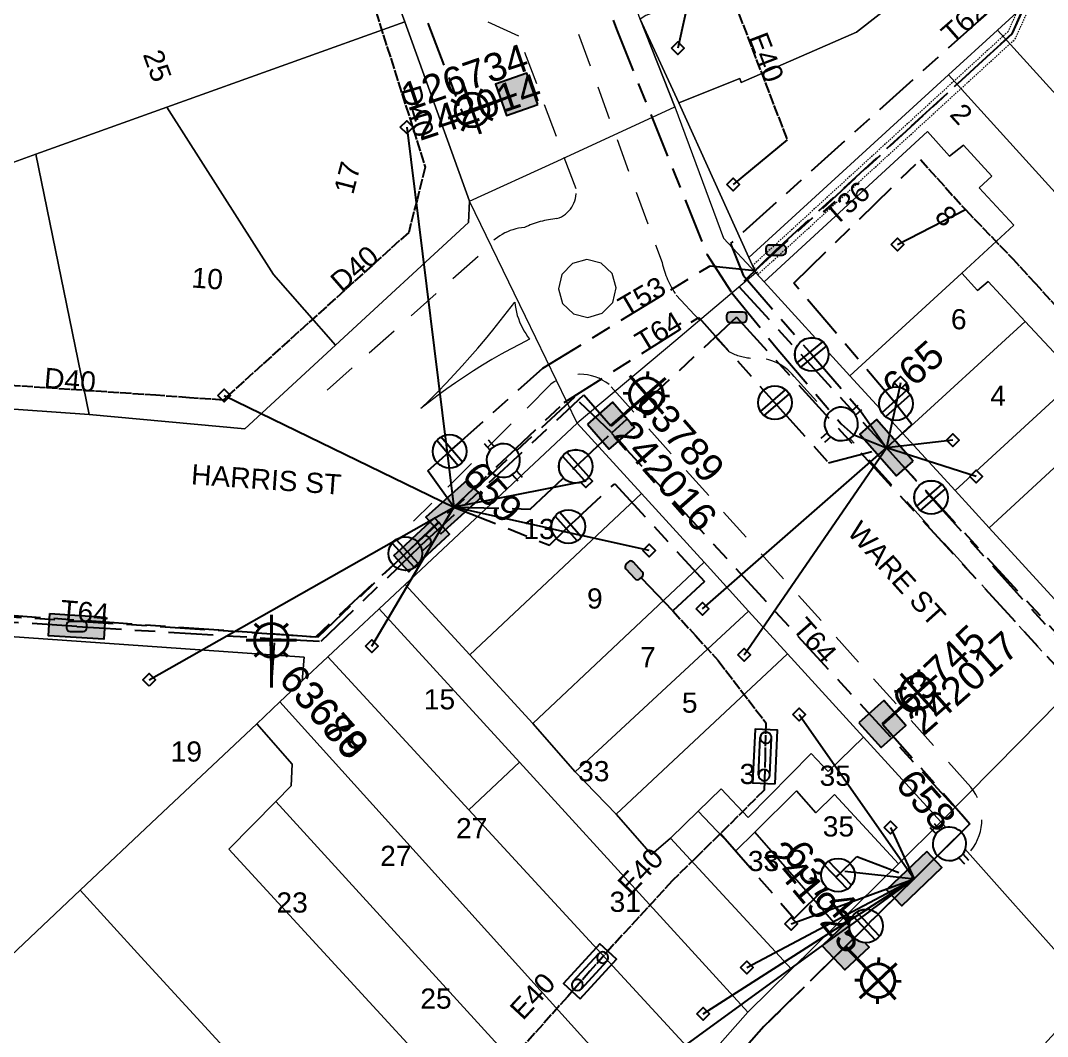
# Model space of a CAD drawing. Header units: metres. Extents: x 309980 to 311407, y 6249141 to 6251386.
# Drawn here: x 310832.7 to 310924.3, y 6250060.6 to 6250151.2 of the extents above; entities that cross this region are included whole.
import ezdxf
from ezdxf.enums import TextEntityAlignment as Align

# ---------------------------------------------------------------- set-up
doc = ezdxf.new("R2010")
doc.units = ezdxf.units.M
for name, pattern in [('Cable Exist OH', [1, 1, 0]), ('Cable Exist UG', [8.2, 4, -1.2, 1.8, -1.2]), ('Dash', [5, 3, -2]), ('HIDDEN', [0.375, 0.25, -0.125]), ('HIDDEN2', [0.1875, 0.125, -0.0625])]:
    doc.linetypes.add(name, pattern=pattern)
doc.layers.get('0').update_dxf_attribs({"color": 6})
for name, color, linetype, lineweight in [('Cadastre Developer_SP_EXT', 9, 'Continuous', 5), ('Cadastre Land Parcels_SP_EXT', 9, 'Continuous', 5), ('Cadastre Other Property_SP_EXT', 9, 'HIDDEN', 5), ('Cadastre Roads_SP_EXT', 9, 'Continuous', 5)]:
    doc.layers.add(name, color=color, linetype=linetype, lineweight=lineweight)
for name, color, linetype in [('Equip_HV_EXT', 7, 'Continuous'), ('Equip_LV_EXT', 7, 'Continuous'), ('Equip_SL_EXT', 7, 'Continuous'), ('Equip_SP_SL_EXT', 7, 'Continuous'), ('Mains_HV_EXT', 7, 'Continuous'), ('Mains_LV_EXT', 7, 'Continuous'), ('Mains_SL_EXT', 7, 'Continuous'), ('Services_SP_EXT', 7, 'Continuous'), ('SupportsUG_SP_LV_EXT', 7, 'Continuous'), ('SupportsUG_SP_LV_SL_EXT', 7, 'Continuous'), ('SupportsUG_SP_SL_EXT', 7, 'Continuous')]:
    doc.layers.add(name, color=color, linetype=linetype)
doc.styles.add('COLUMN_LABEL', font='arial.ttf')
doc.styles.add('iecARIAL', font='arial.ttf', dxfattribs={"height": 2})
doc.styles.add('PIT_LABEL', font='arial.ttf')
doc.styles.add('POLE_LABEL', font='arial.ttf')
doc.styles.get("Standard").update_dxf_attribs({"font": 'arial.ttf'})

# ---------------------------------------------------------------- blocks, each defined once
blk = doc.blocks.new('COLUMN_EXT')
blk.add_hatch(color=256).paths.add_polyline_path([(-1.485, 1.485), (-1.485, -1.485), (1.485, -1.485), (1.485, 1.485)])
blk.add_lwpolyline([(-1.485, -1.485), (1.485, -1.485), (1.485, 1.485), (-1.485, 1.485)], close=True)
for tag, height, style, flags, p in [('ASSET_NUM', 2.5, 'COLUMN_LABEL', 8, (2, 2)), ('STRUCTURE_PLANT_NUMBER', 0.2, 'POLE_LABEL', 9, (1.813, 0.031)), ('STREET_CODE', 0.2, 'COLUMN_LABEL', 9, (1.813, -0.2))]:
    blk.add_attdef(tag, text='', height=height, dxfattribs=dict(style=style, flags=flags)).set_placement(p, align=Align.MIDDLE_LEFT)
at = {"flags": 9}
for tag, p in [('OWNED_BY', (1.813, -0.6)), ('STATE', (1.813, -0.8)), ('COLUMN_TYPE', (1.813, -0.4)), ('USAGE', (1.813, -1)), ('STREETNAME', (1.813, -1.6)), ('SUBURB', (1.813, -1.8)), ('LEGEND', (1.813, -1.2)), ('LOCATION', (1.813, -1.4)), ('NOTES', (1.813, -2))]:
    blk.add_attdef(tag, text='', height=0.2, dxfattribs=at).set_placement(p, align=Align.MIDDLE_LEFT)
at = {"flags": 1}
blk.add_attdef('Z', (1.813, -2.351), '', height=0.2, dxfattribs=at)
blk = doc.blocks.new('PILLAR_EXT')
blk.add_hatch(color=256).paths.add_polyline_path([(-2.475, 0.99), (-2.475, -0.99), (2.475, -0.99), (2.475, 0.99)])
blk.add_lwpolyline([(-2.475, -0.99), (2.475, -0.99), (2.475, 0.99), (-2.475, 0.99)], close=True)
at = {"style": 'iecARIAL', "flags": 8}
blk.add_attdef('ASSET_NUM', (1.5, 3.5), '', height=2.5, dxfattribs=at)
for tag, p, flags in [('OWNED_BY', (0, -0.2), 9), ('STATE', (0, -0.4), 9), ('SUPPORT_TYPE', (0, -0.6), 9), ('USAGE', (0, -0.8), 9), ('LEGEND', (0, -1), 9), ('STREETNAME', (0, -1.8), 9), ('SUBURB', (0, -2), 1), ('LOCATION', (0, -1.2), 9), ('NOTES', (0, -1.4), 9), ('PARENT', (0, -1.6), 9)]:
    blk.add_attdef(tag, p, '', height=0.2, dxfattribs=dict(flags=flags))
blk = doc.blocks.new('SL_LANTERN_EXT')
at = {"lineweight": 40}
for p, q in [((0, 1.968), (0, 6.468)), ((-1.459, 5.676), (-1.061, 5.278)), ((1.458, 5.676), (1.06, 5.278)), ((-2.25, 4.218), (2.25, 4.218)), ((-1.459, 2.759), (-1.061, 3.157)), ((1.458, 2.759), (1.06, 3.157)), ((0, 0), (0, 2.721))]:
    blk.add_line(p, q, dxfattribs=at)
blk.add_circle((0, 4.218), 1.5, dxfattribs=at)
at = {"style": 'iecARIAL', "flags": 8}
blk.add_attdef('ASSET_NUM', (1.5, 1.5), '', height=2.5, dxfattribs=at)
for tag, p, height, flags in [('CONSTRUCTED_VOLTAGE', (0.981, -0.653), 0.2, 9), ('CONTROL_TYPE', (0.981, -0.853), 0.2, 9), ('LANTERN_PURPOSE', (0.981, -1.053), 0.2, 9), ('LNUMBER', (2.181, -3.253), 2.5, 8), ('OPERATING_VOLTAGE', (0.981, -1.653), 0.2, 9), ('ORIENTATION', (0.981, -1.853), 0.2, 9), ('LANTERN_TYPE', (0.981, -1.253), 0.2, 9), ('NO_PHASES', (0.981, -1.453), 0.2, 9), ('OWNED_BY', (0.981, -2.053), 0.2, 9), ('STATE', (0.981, -2.253), 0.2, 9), ('CEXIST', (0.981, -2.653), 0.2, 9), ('CNEW', (0.981, -2.853), 0.2, 9), ('USAGE', (0.981, -2.453), 0.2, 9), ('CNUMBER', (0.981, -3.053), 0.2, 9), ('CREMOVE', (0.981, -3.253), 0.2, 9), ('CREPLACE', (0.981, -3.453), 0.2, 9), ('LKINGHEIGHT', (0.981, -3.653), 0.2, 9), ('LBRACKET', (0.981, -3.853), 0.2, 9), ('LBRACKETVOCAB', (0.981, -4.053), 0.2, 9), ('LCATEGORY', (0.981, -4.253), 0.2, 9), ('LCHARGE1', (0.981, -4.453), 0.2, 9), ('LCHARGE1PERCENT', (0.981, -4.653), 0.2, 9), ('LCHARGE2', (0.981, -4.853), 0.2, 9), ('LCHARGE2PERCENT', (0.981, -5.053), 0.2, 9), ('LCHARGE3', (0.981, -5.253), 0.2, 9), ('LCHARGE3PERCENT', (0.981, -5.453), 0.2, 9), ('LEXIST', (0.981, -5.653), 0.2, 9), ('LLAMP', (0.981, -5.853), 0.2, 9), ('LLAMPVOCAB', (0.981, -6.053), 0.2, 9), ('LMAST', (0.981, -6.253), 0.2, 9), ('LMASTVOCAB', (0.981, -6.453), 0.2, 9), ('LNEW', (0.981, -6.653), 0.2, 9), ('LANTNUMBER', (0.981, -6.853), 0.2, 9), ('LOUTREACH', (0.981, -7.253), 0.2, 9), ('LOUTREACHVOCAB', (0.981, -7.453), 0.2, 9), ('LRATECODE', (0.981, -7.653), 0.2, 9), ('LREMOVE', (0.981, -7.853), 0.2, 9), ('LREPLACE', (0.981, -8.053), 0.2, 9), ('LTYPE', (0.981, -8.253), 0.2, 9), ('STREETNAME', (0.981, -9.253), 0.2, 9), ('LTYPEVOCAB', (0.981, -8.453), 0.2, 9), ('LEGEND', (0.981, -8.653), 0.2, 9), ('LOCATION', (0.981, -8.853), 0.2, 9), ('NOTES', (0.981, -9.053), 0.2, 9), ('SUBURB', (0.981, -9.453), 0.2, 1)]:
    blk.add_attdef(tag, p, '', height=height, dxfattribs=dict(flags=flags))
blk = doc.blocks.new('CCP_EXT')
at = {"flags": 9}
for tag, p in [('STATE', (0, -1.8)), ('USAGE', (0, -1.2)), ('LEGEND', (0, -1.4)), ('LIFE_SUPPORT', (0, -1.6)), ('NOTES', (0, -2))]:
    blk.add_attdef(tag, text='', height=0.2, dxfattribs=at).set_placement(p, align=Align.MIDDLE_LEFT)
blk.add_wipeout([(0, 0.566), (0.566, 0), (0, -0.566), (-0.566, 0)])
blk.add_lwpolyline([(-0.566, 0), (0, 0.566), (0.566, 0), (0, -0.566), (-0.566, 0)])
at = {"flags": 1}
blk.add_attdef('Z', (0, 0), '', height=0.2, dxfattribs=at)
at = {"flags": 9}
for tag, p in [('CCP_TYPE', (0, 0)), ('OPERATING_VOLTAGE', (0, -0.6)), ('ORIENTATION', (0, -0.8)), ('OWNED_BY', (0, -1)), ('CONSTRUCTED_VOLTAGE', (0, -0.2)), ('NO_PHASES', (0, -0.4))]:
    blk.add_attdef(tag, text='', height=0.2, dxfattribs=at).set_placement(p, align=Align.MIDDLE_LEFT)
blk = doc.blocks.new('SL_STJ_EXT')
h = blk.add_hatch(color=256)
edge = h.paths.add_edge_path()
edge.add_ellipse((-0.586, 0.131), major_axis=(0.226, 0.226), ratio=1, start_angle=44.99996, end_angle=135)
edge.add_line((-0.906, 0.131), (-0.906, -0.131))
edge.add_ellipse((-0.586, -0.131), major_axis=(0.226, 0.226), ratio=1, start_angle=134.99996, end_angle=225)
edge.add_line((-0.586, -0.451), (0.586, -0.451))
edge.add_ellipse((0.586, -0.131), major_axis=(-0.226, 0.226), ratio=1, start_angle=134.99996, end_angle=225)
edge.add_line((0.906, -0.131), (0.906, 0.131))
edge.add_ellipse((0.586, 0.131), major_axis=(-0.226, 0.226), ratio=1, start_angle=224.99996, end_angle=315)
edge.add_line((0.586, 0.451), (-0.586, 0.451))
blk.add_lwpolyline([(-0.906, 0.131), (-0.906, -0.131, 0.414214), (-0.586, -0.451), (0.586, -0.451, 0.414214), (0.906, -0.131), (0.906, 0.131, 0.414214), (0.586, 0.451), (-0.586, 0.451, 0.414214)], format="xyb", close=True)
at = {"flags": 1}
blk.add_attdef('Z', (0, 0), '', height=0.2, dxfattribs=at)
at = {"flags": 9}
for tag, p in [('ORIENTATION', (0, 0)), ('USAGE', (0, -0.2)), ('LEGEND', (0, -0.4)), ('NOTES', (0, -0.6))]:
    blk.add_attdef(tag, text='', height=0.2, dxfattribs=at).set_placement(p, align=Align.MIDDLE_LEFT)
blk = doc.blocks.new('HV_STJ_EXT')
h = blk.add_hatch(color=256)
edge = h.paths.add_edge_path()
edge.add_ellipse((-0.586, 0.131), major_axis=(0.226, 0.226), ratio=1, start_angle=44.99996, end_angle=135)
edge.add_line((-0.906, 0.131), (-0.906, -0.131))
edge.add_ellipse((-0.586, -0.131), major_axis=(0.226, 0.226), ratio=1, start_angle=134.99996, end_angle=225)
edge.add_line((-0.586, -0.451), (0.586, -0.451))
edge.add_ellipse((0.586, -0.131), major_axis=(-0.226, 0.226), ratio=1, start_angle=134.99996, end_angle=225)
edge.add_line((0.906, -0.131), (0.906, 0.131))
edge.add_ellipse((0.586, 0.131), major_axis=(-0.226, 0.226), ratio=1, start_angle=224.99996, end_angle=315)
edge.add_line((0.586, 0.451), (-0.586, 0.451))
blk.add_lwpolyline([(-0.906, 0.131), (-0.906, -0.131, 0.414214), (-0.586, -0.451), (0.586, -0.451, 0.414214), (0.906, -0.131), (0.906, 0.131, 0.414214), (0.586, 0.451), (-0.586, 0.451, 0.414214)], format="xyb", close=True)
for tag, flags, p in [('ORIENTATION', 9, (1.5, 0)), ('Z', 1, (1.5, -0.8)), ('USAGE', 9, (1.5, -0.2)), ('LEGEND', 9, (1.5, -0.4)), ('NOTES', 9, (1.5, -0.6))]:
    blk.add_attdef(tag, text='', height=0.2, dxfattribs=dict(flags=flags)).set_placement(p, align=Align.MIDDLE_LEFT)
blk = doc.blocks.new('LV_STJ_EXT')
h = blk.add_hatch(color=256)
edge = h.paths.add_edge_path()
edge.add_ellipse((-0.586, 0.131), major_axis=(0.226, 0.226), ratio=1, start_angle=44.99996, end_angle=135)
edge.add_line((-0.906, 0.131), (-0.906, -0.131))
edge.add_ellipse((-0.586, -0.131), major_axis=(0.226, 0.226), ratio=1, start_angle=134.99996, end_angle=225)
edge.add_line((-0.586, -0.451), (0.586, -0.451))
edge.add_ellipse((0.586, -0.131), major_axis=(-0.226, 0.226), ratio=1, start_angle=134.99996, end_angle=225)
edge.add_line((0.906, -0.131), (0.906, 0.131))
edge.add_ellipse((0.586, 0.131), major_axis=(-0.226, 0.226), ratio=1, start_angle=224.99996, end_angle=315)
edge.add_line((0.586, 0.451), (-0.586, 0.451))
blk.add_lwpolyline([(-0.906, 0.131), (-0.906, -0.131, 0.414214), (-0.586, -0.451), (0.586, -0.451, 0.414214), (0.906, -0.131), (0.906, 0.131, 0.414214), (0.586, 0.451), (-0.586, 0.451, 0.414214)], format="xyb", close=True)
at = {"flags": 1}
blk.add_attdef('Z', (0, 0), '', height=0.2, dxfattribs=at)
at = {"flags": 9}
for tag, p in [('ORIENTATION', (0, 0)), ('USAGE', (0, -0.2)), ('LEGEND', (0, -0.4)), ('NOTES', (0, -0.6))]:
    blk.add_attdef(tag, text='', height=0.2, dxfattribs=at).set_placement(p, align=Align.MIDDLE_LEFT)
blk = doc.blocks.new('LV_UG_LINKS_OPEN_EXT')
for p, q in [((-0.249, 1.473), (-0.249, 2.22)), ((0.249, 1.473), (0.249, 2.22)), ((-0.249, -1.473), (-0.249, -2.22)), ((0.249, -1.473), (0.249, -2.22))]:
    blk.add_line(p, q)
at = {"flags": 9}
for tag, p in [('ACTUAL_STATUS', (0, 0)), ('OPERATING_VOLTAGE', (0, -0.6)), ('ORIENTATION', (0, -0.8)), ('STATE', (0, -1)), ('CONSTRUCTED_VOLTAGE', (0, -0.2)), ('NO_PHASES', (0, -0.4)), ('SWITCH_TYPE', (0, -1.2)), ('USAGE', (0, -1.4)), ('NOTES', (0, -1.6))]:
    blk.add_attdef(tag, text='', height=0.2, dxfattribs=at).set_placement(p, align=Align.MIDDLE_LEFT)
at = {"flags": 1}
blk.add_attdef('Z', (0, 0), '', height=0.2, dxfattribs=at)
blk.add_wipeout([(-0.249, 1.473), (-0.432, 1.43), (-0.608, 1.365), (-0.774, 1.278), (-0.928, 1.171), (-1.067, 1.045), (-1.19, 0.903), (-1.294, 0.747), (-1.377, 0.579), (-1.439, 0.402), (-1.478, 0.218), (-1.494, 0.031), (-1.486, -0.156), (-1.455, -0.341), (-1.4, -0.521), (-1.324, -0.692), (-1.227, -0.853), (-1.11, -1), (-0.976, -1.131), (-0.827, -1.244), (-0.664, -1.338), (-0.491, -1.411), (-0.311, -1.461), (-0.125, -1.489), (0.062, -1.493), (0.249, -1.473), (0.432, -1.43), (0.608, -1.365), (0.774, -1.278), (0.928, -1.171), (1.067, -1.045), (1.19, -0.903), (1.294, -0.747), (1.377, -0.579), (1.439, -0.402), (1.478, -0.218), (1.494, -0.031), (1.486, 0.156), (1.455, 0.341), (1.4, 0.521), (1.324, 0.692), (1.227, 0.853), (1.11, 1), (0.976, 1.131), (0.827, 1.244), (0.664, 1.338), (0.491, 1.411), (0.311, 1.461), (0.125, 1.489), (-0.062, 1.493)])
blk.add_lwpolyline([(0, -1.494, 1), (0, 1.494, 1)], format="xyb", close=True)
blk = doc.blocks.new('LV_UG_LINKS_CLOSED_EXT')
blk.add_wipeout([(-1.056, 1.057), (-1.18, 0.916), (-1.286, 0.761), (-1.371, 0.594), (-1.435, 0.417), (-1.476, 0.234), (-1.493, 0.047), (-1.487, -0.14), (-1.458, -0.326), (-1.406, -0.506), (-1.331, -0.678), (-1.236, -0.839), (-1.121, -0.988), (-0.988, -1.12), (-0.84, -1.235), (-0.679, -1.331), (-0.506, -1.406), (-0.326, -1.458), (-0.141, -1.487), (0.047, -1.493), (0.233, -1.476), (0.416, -1.435), (0.593, -1.371), (0.76, -1.286), (0.915, -1.181), (1.056, -1.057), (1.18, -0.916), (1.286, -0.761), (1.371, -0.594), (1.435, -0.417), (1.476, -0.234), (1.493, -0.047), (1.487, 0.14), (1.458, 0.326), (1.406, 0.506), (1.331, 0.678), (1.236, 0.839), (1.121, 0.988), (0.988, 1.12), (0.84, 1.235), (0.679, 1.331), (0.506, 1.406), (0.326, 1.458), (0.141, 1.487), (-0.047, 1.493), (-0.233, 1.476), (-0.416, 1.435), (-0.593, 1.371), (-0.76, 1.286), (-0.915, 1.181)])
for p, q in [((-0.25, -1.479), (-0.25, 1.479)), ((0.25, -1.479), (0.25, 1.479))]:
    blk.add_line(p, q)
blk.add_circle((0, 0), 1.5)
at = {"flags": 9}
for tag, p in [('ACTUAL_STATUS', (0, 0)), ('OPERATING_VOLTAGE', (0, -0.6)), ('ORIENTATION', (0, -0.8)), ('STATE', (0, -1)), ('CONSTRUCTED_VOLTAGE', (0, -0.2)), ('NO_PHASES', (0, -0.4)), ('SWITCH_TYPE', (0, -1.2)), ('USAGE', (0, -1.4)), ('NOTES', (0, -1.6))]:
    blk.add_attdef(tag, text='', height=0.2, dxfattribs=at).set_placement(p, align=Align.MIDDLE_LEFT)
at = {"flags": 1}
blk.add_attdef('Z', (0, 0), '', height=0.2, dxfattribs=at)
blk = doc.blocks.new('PIT_EXT')
blk.add_hatch(color=256).paths.add_polyline_path([(-2.475, 0.99), (2.475, 0.99), (2.475, -0.99), (-2.475, -0.99)])
at = {"lineweight": -3}
blk.add_lwpolyline([(-2.475, 0.99), (2.475, 0.99), (2.475, -0.99), (-2.475, -0.99)], close=True, dxfattribs=at)
at = {"style": 'PIT_LABEL'}
for tag, height, flags, p in [('ASSET_NUM', 2.5, 8, (2, 2)), ('STREET_CODE', 0.2, 9, (0, -0.2))]:
    blk.add_attdef(tag, text='', height=height, dxfattribs=dict(at, flags=flags)).set_placement(p, align=Align.MIDDLE_LEFT)
at = {"flags": 1}
blk.add_attdef('Z', (0, 0), '', height=0.2, dxfattribs=at)
at = {"flags": 9}
for tag, p in [('OWNED_BY', (0, -0.4)), ('STATE', (0, -0.6)), ('SUPPORT_TYPE', (0, -0.8)), ('USAGE', (0, -1)), ('LOCATION', (0, -1.2)), ('NOTES', (0, -1.4))]:
    blk.add_attdef(tag, text='', height=0.2, dxfattribs=at).set_placement(p, align=Align.MIDDLE_LEFT)
blk = doc.blocks.new('LV_UG_LINKS_BOX_SOLID_EXT')
for p, q in [((-1.667, 0.5), (1.667, 0.5)), ((-1.667, -0.5), (1.667, -0.5))]:
    blk.add_line(p, q)
blk.add_lwpolyline([(-2.4, -1), (2.4, -1), (2.4, 1), (-2.4, 1)], close=True)
for points in [[(-2.167, 0, 1), (-1.167, 0, 1)], [(1.167, 0, 1), (2.167, 0, 1)]]:
    blk.add_lwpolyline(points, format="xyb", close=True)
for tag, p, flags in [('ACTUAL_STATUS', (0, 0), 9), ('Z', (0, 0), 1), ('CONNECTOR_TYPE', (0, -0.2), 9), ('OPERATING_VOLTAGE', (0, -0.8), 9), ('ORIENTATION', (0, -1), 9), ('CONSTRUCTED_VOLTAGE', (0, -0.4), 9), ('NO_PHASES', (0, -0.6), 9), ('OWNED_BY', (0, -1.2), 9), ('STATE', (0, -1.4), 9), ('USAGE', (0, -1.6), 9), ('NOTES', (0, -1.8), 9)]:
    blk.add_attdef(tag, p, '', height=0.2, dxfattribs=dict(flags=flags))

msp = doc.modelspace()

# ---------------------------------------------------------------- linework, layer by layer
at = {"layer": 'Cadastre Developer_SP_EXT', "linetype": 'Dash'}
for points in [[(310880.576, 6250133.534, 0.353094), (310882.283, 6250136.186)], [(310874.166, 6250130.731, -0.22431), (310877.68, 6250132.749)], [(310877.68, 6250132.749, -0.091901), (310880.576, 6250133.534)], [(310889.958, 6250129.615, 0.093865), (310891.22, 6250126.704)], [(310895.869, 6250121.721, 0.117053), (310897.841, 6250121.101)], [(310897.841, 6250121.101, -0.247692), (310901.745, 6250119.461)], [(310885.22, 6250118.739, 0.347698), (310880.034, 6250118.757)], [(310917.493, 6250077.145, 0.35044), (310917.513, 6250082.823)]]:
    msp.add_lwpolyline(points, format="xyb", dxfattribs=at)
for points in [[(310860.075, 6250118.232), (310874.166, 6250130.731)], [(310885.871, 6250127.359), (310885.499, 6250128.644), (310884.535, 6250129.571), (310883.237, 6250129.892), (310881.952, 6250129.521), (310881.025, 6250128.557), (310880.704, 6250127.259), (310881.075, 6250125.974), (310882.039, 6250125.046), (310883.337, 6250124.725), (310884.622, 6250125.097), (310885.55, 6250126.061), (310885.871, 6250127.359)], [(310891.22, 6250126.704), (310895.869, 6250121.721)], [(310868.446, 6250116.609), (310869.2, 6250117.346), (310869.944, 6250118.093), (310870.678, 6250118.851), (310871.402, 6250119.618), (310872.115, 6250120.394), (310872.818, 6250121.18), (310873.51, 6250121.976), (310874.192, 6250122.78), (310874.862, 6250123.594), (310875.522, 6250124.417), (310876.17, 6250125.248), (310876.808, 6250126.088), (310876.845, 6250125.789), (310876.895, 6250125.493), (310876.96, 6250125.2), (310877.039, 6250124.909), (310877.131, 6250124.623), (310877.237, 6250124.342), (310877.356, 6250124.066), (310877.489, 6250123.796), (310877.633, 6250123.532), (310877.79, 6250123.276), (310877.96, 6250123.027), (310878.14, 6250122.787), (310877.285, 6250122.351), (310876.438, 6250121.9), (310875.599, 6250121.435), (310874.768, 6250120.955), (310873.945, 6250120.461), (310873.132, 6250119.952), (310872.327, 6250119.429), (310871.531, 6250118.892), (310870.745, 6250118.342), (310869.969, 6250117.778), (310869.203, 6250117.2), (310868.446, 6250116.609)], [(310880.034, 6250118.757), (310867.79, 6250106.54)]]:
    msp.add_lwpolyline(points, dxfattribs=at)
at = {"layer": 'Cadastre Land Parcels_SP_EXT', "linetype": 'Continuous'}
for points in [[(310931.023, 6250171.366), (310928.641, 6250173.066), (310927.876, 6250173.615), (310916.205, 6250162.47), (310902.484, 6250156.413), (310893.024, 6250153.036), (310892.984, 6250153.367), (310888.492, 6250151.645), (310887.997, 6250151.332), (310891.458, 6250143.854), (310896.903, 6250146.022), (310897.011, 6250145.671), (310907.291, 6250150.171), (310915.646, 6250156.72), (310923.585, 6250164.159), (310924.369, 6250165.374), (310931.023, 6250171.366)], [(310936.437, 6250165.458), (310931.023, 6250171.366), (310924.369, 6250165.374), (310923.585, 6250164.159), (310915.646, 6250156.72), (310907.291, 6250150.171), (310897.011, 6250145.671), (310896.903, 6250146.022), (310891.458, 6250143.854), (310897.698, 6250130.07), (310915.507, 6250146.364), (310919.885, 6250150.357), (310924.397, 6250154.497), (310932.252, 6250161.604), (310933.225, 6250162.499), (310936.437, 6250165.458)], [(310834.08, 6250139.276), (310845.765, 6250143.481), (310866.991, 6250151.078), (310861.635, 6250165.679), (310824.056, 6250152.147), (310829.154, 6250137.493), (310834.08, 6250139.276)], [(310955.606, 6250120.39), (310924.397, 6250154.497), (310919.885, 6250150.357), (310926.835, 6250142.664), (310951.258, 6250116.132), (310955.035, 6250119.862), (310955.606, 6250120.39)], [(310872.785, 6250135.085), (310866.991, 6250151.078), (310845.765, 6250143.481), (310855.299, 6250128.546), (310860.83, 6250122.252), (310872.695, 6250133.196), (310872.785, 6250135.085)], [(310891.458, 6250143.854), (310887.997, 6250151.332), (310891.101, 6250143.496), (310895.434, 6250131.793), (310898.328, 6250128.695), (310897.698, 6250130.07), (310891.458, 6250143.854)], [(310951.258, 6250116.132), (310926.835, 6250142.664), (310919.885, 6250150.357), (310915.507, 6250146.364), (310933.356, 6250126.69), (310935.204, 6250124.653), (310946.87, 6250111.8), (310951.258, 6250116.132)], [(310860.83, 6250122.252), (310855.299, 6250128.546), (310845.765, 6250143.481), (310834.08, 6250139.276), (310838.851, 6250116.056), (310852.723, 6250114.775), (310860.83, 6250122.252)], [(310916.685, 6250128.674), (310921.329, 6250132.947), (310918.23, 6250136.286), (310919.385, 6250137.317), (310916.834, 6250140.097), (310915.608, 6250139.116), (310913.645, 6250141.298), (310899.063, 6250127.892), (310906.719, 6250119.522), (310916.685, 6250128.674)], [(310834.08, 6250139.276), (310829.154, 6250137.493), (310821.314, 6250134.643), (310809.948, 6250130.437), (310814.443, 6250117.794), (310838.851, 6250116.056), (310834.08, 6250139.276)], [(310922.347, 6250124.373), (310919.038, 6250127.916), (310918.108, 6250127.133), (310916.685, 6250128.674), (310906.719, 6250119.522), (310911.444, 6250114.362), (310922.347, 6250124.373)], [(310916.101, 6250109.276), (310927.048, 6250119.341), (310922.347, 6250124.373), (310911.444, 6250114.362), (310916.101, 6250109.276)], [(310888.106, 6250109.014), (310882.394, 6250115.28), (310867.026, 6250100.902), (310872.795, 6250094.62), (310888.106, 6250109.014)], [(310930.369, 6250095.509), (310933.794, 6250098.89), (310925.27, 6250108.142), (310926.999, 6250109.79), (310925.277, 6250111.627), (310919.149, 6250105.947), (310928.541, 6250095.689), (310930.369, 6250095.509)], [(310893.695, 6250102.886), (310888.106, 6250109.014), (310872.795, 6250094.62), (310878.426, 6250088.488), (310893.695, 6250102.886)], [(310897.665, 6250098.532), (310893.695, 6250102.886), (310878.426, 6250088.488), (310882.197, 6250084.187), (310897.665, 6250098.532)], [(310897.596, 6250062.755), (310901.499, 6250066.574), (310890.711, 6250078.277), (310889.022, 6250076.822), (310885.871, 6250080.419), (310882.197, 6250084.187), (310878.426, 6250088.488), (310872.795, 6250094.62), (310867.026, 6250100.902), (310864.722, 6250098.74), (310877.232, 6250085.047), (310897.596, 6250062.755)], [(310877.232, 6250085.047), (310864.722, 6250098.74), (310860.125, 6250094.445), (310872.701, 6250080.807), (310877.232, 6250085.047)], [(310885.871, 6250080.419), (310901.156, 6250094.703), (310897.665, 6250098.532), (310882.197, 6250084.187), (310885.871, 6250080.419)], [(310857.847, 6250092.315), (310858.038, 6250094.422), (310831.363, 6250096.276), (310829.054, 6250065.146), (310838.05, 6250073.631), (310844.905, 6250080.108), (310853.797, 6250088.484), (310855.866, 6250090.436), (310857.847, 6250092.315)], [(310889.315, 6250053.384), (310893.562, 6250058.185), (310872.701, 6250080.807), (310860.125, 6250094.445), (310857.847, 6250092.315), (310855.866, 6250090.436), (310889.315, 6250053.384)], [(310907.934, 6250087.272), (310901.156, 6250094.703), (310885.871, 6250080.419), (310889.022, 6250076.822), (310890.711, 6250078.277), (310893.186, 6250080.687), (310895.234, 6250082.685), (310897.62, 6250080.107), (310903.245, 6250085.822), (310904.767, 6250084.206), (310907.934, 6250087.272)], [(310889.315, 6250053.384), (310855.866, 6250090.436), (310853.797, 6250088.484), (310856.961, 6250084.859), (310856.867, 6250082.949), (310855.506, 6250081.551), (310885.304, 6250048.892), (310889.315, 6250053.384)], [(310855.506, 6250081.551), (310856.867, 6250082.949), (310856.961, 6250084.859), (310853.797, 6250088.484), (310844.905, 6250080.108), (310838.05, 6250073.631), (310843.46, 6250067.688), (310873.23, 6250035.263), (310881.421, 6250044.52), (310851.31, 6250077.285), (310855.506, 6250081.551)], [(310914.821, 6250079.718), (310907.934, 6250087.272), (310904.767, 6250084.206), (310903.245, 6250085.822), (310897.62, 6250080.107), (310895.234, 6250082.685), (310893.186, 6250080.687), (310896.538, 6250077.143), (310898.235, 6250078.816), (310901.948, 6250082.481), (310903.675, 6250080.543), (310905.345, 6250082.179), (310911.044, 6250075.991), (310914.821, 6250079.718)], [(310893.562, 6250058.185), (310897.596, 6250062.755), (310877.232, 6250085.047), (310872.701, 6250080.807), (310893.562, 6250058.185)], [(310911.044, 6250075.991), (310905.345, 6250082.179), (310903.675, 6250080.543), (310901.948, 6250082.481), (310898.235, 6250078.816), (310905.48, 6250070.501), (310911.044, 6250075.991)], [(310881.421, 6250044.52), (310885.304, 6250048.892), (310855.506, 6250081.551), (310851.31, 6250077.285), (310881.421, 6250044.52)], [(310898.235, 6250078.816), (310896.538, 6250077.143), (310893.186, 6250080.687), (310890.711, 6250078.277), (310901.499, 6250066.574), (310905.48, 6250070.501), (310898.235, 6250078.816)], [(310865.676, 6250025.998), (310873.23, 6250035.263), (310843.46, 6250067.688), (310838.05, 6250073.631), (310829.054, 6250065.146), (310816.352, 6250053.178), (310834.976, 6250038.096), (310835.714, 6250037.548), (310840.832, 6250033.461), (310859.581, 6250018.481), (310865.676, 6250025.998)]]:
    msp.add_lwpolyline(points, close=True, dxfattribs=at)
msp.add_lwpolyline([(310933.356, 6250126.69), (310915.507, 6250146.364), (310897.698, 6250130.07), (310898.328, 6250128.695), (310899.063, 6250127.892), (310913.645, 6250141.298), (310915.608, 6250139.116), (310916.834, 6250140.097), (310919.385, 6250137.317), (310918.23, 6250136.286), (310921.329, 6250132.947), (310916.685, 6250128.674), (310918.108, 6250127.133), (310919.038, 6250127.916), (310922.347, 6250124.373), (310927.048, 6250119.341), (310916.101, 6250109.276), (310919.149, 6250105.947), (310925.277, 6250111.627)], dxfattribs=at)
at = {"layer": 'Mains_LV_EXT', "linetype": 'Cable Exist OH'}
for points in [[(310894.814, 6250156.984), (310901.11, 6250140.559)], [(310868.831, 6250138.129), (310868.093, 6250135.221)], [(310912.998, 6250138.8), (310917.012, 6250134.34)], [(310868.093, 6250135.221), (310867.353, 6250132.312)], [(310917.012, 6250134.34), (310921.294, 6250129.891)], [(310923.32, 6250127.678), (310921.294, 6250129.891)], [(310925.347, 6250125.465), (310923.32, 6250127.678)], [(310844.804, 6250117.776), (310829.35, 6250118.824)], [(310847.799, 6250117.562), (310844.804, 6250117.776)], [(310892.93, 6250096.341), (310894.953, 6250094.123)], [(310899.218, 6250088.564), (310899.14, 6250085.565)], [(310899.14, 6250085.565), (310899.06, 6250082.566)], [(310899.06, 6250082.566), (310895.162, 6250078.678)], [(310895.162, 6250078.678), (310893.019, 6250076.58)], [(310893.019, 6250076.58), (310890.874, 6250074.481)], [(310890.874, 6250074.481), (310885.512, 6250068.645)], [(310885.512, 6250068.645), (310883.524, 6250066.398)], [(310883.524, 6250066.398), (310881.535, 6250064.151)], [(310881.535, 6250064.151), (310875.763, 6250057.699)]]:
    msp.add_lwpolyline(points, dxfattribs=at)
at = {"layer": 'Mains_LV_EXT', "linetype": 'Cable Exist UG'}
msp.add_lwpolyline([(310890.909, 6250098.556), (310887.461, 6250102.158)], dxfattribs=at)
at = {"layer": 'Mains_SL_EXT', "linetype": 'Cable Exist UG'}
for points in [[(310866.117, 6250158.625), (310872.21, 6250142.759), (310876.98, 6250144.625)], [(310837.736, 6250097.161), (310806.561, 6250099.136), (310797.759, 6250116.485), (310796.248, 6250126.971)]]:
    msp.add_lwpolyline(points, dxfattribs=at)

# ---------------------------------------------------------------- block references
at = {"layer": 'Equip_HV_EXT'}
for p in [(310900.108, 6250130.73), (310896.606, 6250124.731)]:
    msp.add_blockref('HV_STJ_EXT', p, dxfattribs=at)
at = {"layer": 'Equip_LV_EXT'}
for p, rotation in [((310899.14, 6250085.565), 87.42517442560445), ((310883.524, 6250066.398), 47.44108732819566)]:
    msp.add_blockref('LV_UG_LINKS_BOX_SOLID_EXT', p, dxfattribs=dict(at, rotation=rotation))
at = {"layer": 'Equip_SL_EXT', "rotation": 42.35307414570025}
msp.add_blockref('SL_STJ_EXT', (310868.504, 6250104.44), dxfattribs=at)
at = {"layer": 'Equip_SL_EXT'}
msp.add_blockref('SL_STJ_EXT', (310837.737, 6250097.161), dxfattribs=at)
at = {"layer": 'Equip_SP_SL_EXT'}
ref = msp.add_blockref('SL_LANTERN_EXT', (310876.98, 6250144.625), dxfattribs=dict(at, rotation=109.3471529616193))
ref.add_attrib('ASSET_NUM', '126734', dxfattribs={"layer": '0', "height": 2.5, "rotation": 18.75234, "style": 'iecARIAL'}).set_placement((310878.48, 6250146.125), align=Align.BOTTOM_RIGHT)
ref = msp.add_blockref('SL_LANTERN_EXT', (310885.384, 6250115.055), dxfattribs=dict(at, rotation=311.2260764218073))
ref.add_attrib('ASSET_NUM', '63789', dxfattribs={"layer": '0', "height": 2.5, "rotation": 311.23128, "style": 'iecARIAL'}).set_placement((310886.884, 6250116.555), align=Align.BOTTOM_LEFT)
ref = msp.add_blockref('SL_LANTERN_EXT', (310855.096, 6250091.711), dxfattribs=at)
ref.add_attrib('ASSET_NUM', '63678', dxfattribs={"layer": '0', "height": 2.5, "rotation": 311.5453, "style": 'iecARIAL'}).set_placement((310856.596, 6250093.211), align=Align.MIDDLE_LEFT)
ref = msp.add_blockref('SL_LANTERN_EXT', (310855.096, 6250091.711), dxfattribs=at)
ref.add_attrib('ASSET_NUM', '63679', dxfattribs={"layer": '0', "height": 2.5, "rotation": 311.5453, "style": 'iecARIAL'}).set_placement((310856.596, 6250093.211), align=Align.MIDDLE_LEFT)
ref = msp.add_blockref('SL_LANTERN_EXT', (310855.096, 6250091.711), dxfattribs=at)
ref.add_attrib('ASSET_NUM', '63680', dxfattribs={"layer": '0', "height": 2.5, "rotation": 310.93996, "style": 'iecARIAL'}).set_placement((310856.596, 6250093.211), align=Align.MIDDLE_LEFT)
ref = msp.add_blockref('SL_LANTERN_EXT', (310909.61, 6250088.451), dxfattribs=dict(at, rotation=311.8678346251947))
ref.add_attrib('ASSET_NUM', '63745', dxfattribs={"layer": '0', "height": 2.5, "rotation": 43.38896, "style": 'iecARIAL'}).set_placement((310911.11, 6250089.951), align=Align.MIDDLE_LEFT)
ref = msp.add_blockref('SL_LANTERN_EXT', (310906.326, 6250068.619), dxfattribs=dict(at, rotation=223.4376558486579))
ref.add_attrib('ASSET_NUM', '63744', dxfattribs={"layer": '0', "height": 2.5, "rotation": 309.92915, "style": 'iecARIAL'}).set_placement((310907.826, 6250070.119), align=Align.MIDDLE_RIGHT)
at = {"layer": 'SupportsUG_SP_LV_EXT'}
ref = msp.add_blockref('PILLAR_EXT', (310909.968, 6250113.101), dxfattribs=dict(at, rotation=131.2749753467302))
ref.add_attrib('ASSET_NUM', '665', dxfattribs={"layer": '0', "height": 2.5, "rotation": 41.38365, "style": 'iecARIAL'}).set_placement((310911.468, 6250116.601), align=Align.BOTTOM_LEFT)
ref = msp.add_blockref('PILLAR_EXT', (310871.383, 6250107.811), dxfattribs=dict(at, rotation=41.99689692627167))
ref.add_attrib('ASSET_NUM', '659', dxfattribs={"layer": '0', "height": 2.5, "rotation": 311.96017, "style": 'iecARIAL'}).set_placement((310872.883, 6250111.311), align=Align.MIDDLE_LEFT)
ref = msp.add_blockref('PILLAR_EXT', (310912.447, 6250074.658), dxfattribs=dict(at, rotation=223.4470596321528))
ref.add_attrib('ASSET_NUM', '658', dxfattribs={"layer": '0', "height": 2.5, "rotation": 311.51049, "style": 'iecARIAL'}).set_placement((310913.947, 6250078.158), align=Align.BOTTOM_RIGHT)
at = {"layer": 'SupportsUG_SP_LV_SL_EXT'}
ref = msp.add_blockref('COLUMN_EXT', (310876.98, 6250144.625), dxfattribs=dict(at, rotation=109.3471529616193))
ref.add_attrib('ASSET_NUM', '242014', dxfattribs={"layer": '0', "height": 2.5, "rotation": 18.75234, "style": 'COLUMN_LABEL'}).set_placement((310878.98, 6250145.375), align=Align.MIDDLE_RIGHT)
ref = msp.add_blockref('COLUMN_EXT', (310885.384, 6250115.055), dxfattribs=dict(at, rotation=311.2260764218073))
ref.add_attrib('ASSET_NUM', '242016', dxfattribs={"layer": '0', "height": 2.5, "rotation": 311.23128, "style": 'COLUMN_LABEL'}).set_placement((310887.384, 6250115.805), align=Align.TOP_LEFT)
ref = msp.add_blockref('COLUMN_EXT', (310909.61, 6250088.451), dxfattribs=dict(at, rotation=311.8678346251947))
ref.add_attrib('ASSET_NUM', '242017', dxfattribs={"layer": '0', "height": 2.5, "rotation": 41.43697, "style": 'COLUMN_LABEL'}).set_placement((310911.61, 6250089.201), align=Align.TOP_LEFT)
ref = msp.add_blockref('COLUMN_EXT', (310906.326, 6250068.619), dxfattribs=dict(at, rotation=223.4376558486579))
ref.add_attrib('ASSET_NUM', '241925', dxfattribs={"layer": '0', "height": 2.5, "rotation": 309.92915, "style": 'COLUMN_LABEL'}).set_placement((310908.326, 6250069.369), align=Align.TOP_RIGHT)
at = {"layer": 'SupportsUG_SP_SL_EXT', "rotation": 356.4820034064106}
msp.add_blockref('PIT_EXT', (310837.737, 6250097.161), dxfattribs=at)

# ---------------------------------------------------------------- texts
at = {"layer": 'Cadastre Land Parcels_SP_EXT'}
for s, rotation, p in [('25', 289.73376, (310843.614, 6250148.192)), ('2', 312.5728, (310915.527, 6250142.774)), ('17', 75.7477, (310862.394, 6250135.606)), ('8', 312.47763, (310914.166, 6250133.683)), ('10', 355.9068, (310847.925, 6250127.398))]:
    msp.add_text(s, height=1.8, rotation=rotation, dxfattribs=at).set_placement(p)
for s, p in [('6', (310915.723, 6250123.663)), ('4', (310919.235, 6250116.838)), ('13', (310877.58, 6250104.954)), ('9', (310883.256, 6250098.752)), ('7', (310887.996, 6250093.523)), ('15', (310868.695, 6250089.76)), ('5', (310891.722, 6250089.46)), ('19', (310846.115, 6250085.102)), ('33', (310882.463, 6250083.348)), ('3', (310896.875, 6250083.1)), ('35', (310904.003, 6250082.941)), ('27', (310871.569, 6250078.262)), ('35', (310904.288, 6250078.419)), ('27', (310864.802, 6250075.794)), ('33', (310897.608, 6250075.333)), ('23', (310855.551, 6250071.634)), ('31', (310885.273, 6250071.698)), ('25', (310868.385, 6250063.062))]:
    msp.add_text(s, height=1.8, dxfattribs=at).set_placement(p)
at = {"layer": 'Cadastre Roads_SP_EXT'}
for s, rotation, p in [('HARRIS ST', 355.98706, (310847.896, 6250109.842)), ('WARE ST', 312.01057, (310906.382, 6250105.518))]:
    msp.add_text(s, height=1.8, rotation=rotation, dxfattribs=at).set_placement(p)
at = {"layer": 'Mains_LV_EXT'}
for s, rotation, p in [('T62', 41.30652, (310915.856, 6250149)), ('E40', 290.97304, (310897.607, 6250149.697)), ('T36', 41.41596, (310905.426, 6250132.808)), ('D40', 40.9987, (310861.359, 6250126.896)), ('T53', 30.36492, (310886.742, 6250124.735)), ('T64', 31.17184, (310888.261, 6250121.578)), ('D40', 355.00649, (310834.765, 6250118.456)), ('T64', 355.11332, (310836.215, 6250097.742)), ('T64', 311.40075, (310901.48, 6250096.939)), ('E40', 46.32164, (310887.133, 6250073.1)), ('E40', 47.08885, (310877.536, 6250061.939))]:
    msp.add_text(s, height=1.8, rotation=rotation, dxfattribs=at).set_placement(p)

# ---------------------------------------------------------------- next in the draw order: block references
at = {"layer": 'Services_SP_EXT'}
for p in [(310891.348, 6250148.732), (310867.169, 6250141.697), (310896.289, 6250136.588), (310910.968, 6250131.233), (310911.227, 6250118.88), (310850.883, 6250117.765), (310915.895, 6250113.783), (310883.167, 6250110.114), (310917.962, 6250110.52), (310888.799, 6250103.941), (310893.552, 6250098.728), (310864.06, 6250095.393), (310897.283, 6250094.638), (310902.179, 6250089.292), (310910.344, 6250079.23), (310906.247, 6250075.33), (310901.48, 6250070.642), (310897.522, 6250066.744), (310893.618, 6250062.607)]:
    msp.add_blockref('CCP_EXT', p, dxfattribs=at)
at = {"layer": 'Services_SP_EXT', "rotation": 90.0000000000002}
msp.add_blockref('CCP_EXT', (310844.205, 6250092.382), dxfattribs=at)

# ---------------------------------------------------------------- next in the draw order: linework, layer by layer
at = {"layer": 'Cadastre Developer_SP_EXT', "linetype": 'Dash'}
for points in [[(310867.009, 6250192.235), (310889.958, 6250129.615)], [(310882.283, 6250136.186), (310877.176, 6250149.798), (310870.23, 6250153.013), (310857.562, 6250188.74)], [(310901.745, 6250119.461), (310926.664, 6250091.788)], [(310917.513, 6250082.823), (310885.22, 6250118.739)]]:
    msp.add_lwpolyline(points, dxfattribs=at)
at = {"layer": 'Cadastre Other Property_SP_EXT', "linetype": 'HIDDEN2'}
msp.add_lwpolyline([(310898.521, 6250128.565), (310921.456, 6250149.559), (310923.975, 6250155.094), (310944.373, 6250173.759), (310942.701, 6250173.469), (310923.22, 6250155.643), (310920.828, 6250150.225), (310898.053, 6250129.376), (310898.521, 6250128.565)], close=True, dxfattribs=at)
at = {"layer": 'Cadastre Roads_SP_EXT', "linetype": 'Continuous'}
for points in [[(310869.408, 6250203.161), (310866.031, 6250212.577), (310858.144, 6250209.624), (310847.366, 6250205.589), (310849.176, 6250200.422), (310850.897, 6250195.505), (310852.659, 6250190.596), (310854.533, 6250185.523), (310856.363, 6250180.472), (310858.061, 6250175.73), (310860.059, 6250170.169), (310861.635, 6250165.679), (310866.991, 6250151.078), (310872.785, 6250135.085), (310880.593, 6250138.671), (310891.101, 6250143.496), (310887.997, 6250151.332), (310884.143, 6250162.083), (310884.002, 6250162.479), (310877.639, 6250180.21), (310875.505, 6250186.161), (310873.423, 6250191.968), (310871.502, 6250197.322), (310869.408, 6250203.161)], [(310882.394, 6250115.28), (310877.774, 6250124.803), (310872.785, 6250135.085), (310872.695, 6250133.196), (310860.83, 6250122.252), (310852.723, 6250114.775), (310838.851, 6250116.056), (310814.443, 6250117.794), (310809.977, 6250118.098), (310809.537, 6250107.966), (310809.097, 6250097.813), (310821.894, 6250096.934), (310831.363, 6250096.276), (310858.038, 6250094.422), (310857.847, 6250092.315), (310860.125, 6250094.445), (310864.722, 6250098.74), (310867.026, 6250100.902), (310882.394, 6250115.28)], [(310899.063, 6250127.892), (310898.328, 6250128.695), (310891.177, 6250122.675), (310882.394, 6250115.28), (310888.106, 6250109.015), (310893.695, 6250102.886), (310897.665, 6250098.532), (310901.156, 6250094.703), (310907.934, 6250087.272), (310914.821, 6250079.718), (310921.833, 6250086.839), (310930.369, 6250095.509), (310928.541, 6250095.689), (310919.149, 6250105.947), (310916.101, 6250109.276), (310911.444, 6250114.362), (310906.719, 6250119.522), (310899.063, 6250127.892)]]:
    msp.add_lwpolyline(points, close=True, dxfattribs=at)
msp.add_lwpolyline([(310913.753, 6250048.576), (310928.337, 6250064.566), (310921.014, 6250072.776), (310914.821, 6250079.718), (310911.044, 6250075.991), (310905.48, 6250070.501), (310901.499, 6250066.574), (310897.596, 6250062.755), (310893.562, 6250058.185)], dxfattribs=at)
at = {"layer": 'Mains_HV_EXT', "linetype": 'Cable Exist UG'}
msp.add_lwpolyline([(310900.108, 6250130.73), (310921.175, 6250150.009), (310923.509, 6250155.291), (310940.666, 6250170.883)], dxfattribs=at)
at = {"layer": 'Mains_LV_EXT', "linetype": 'Cable Exist OH'}
for points in [[(310864.413, 6250152.031), (310868.831, 6250138.129)], [(310867.353, 6250132.312), (310850.789, 6250117.348)], [(310850.789, 6250117.348), (310847.799, 6250117.562)], [(310890.909, 6250098.556), (310892.93, 6250096.341)], [(310894.953, 6250094.123), (310899.218, 6250088.564)]]:
    msp.add_lwpolyline(points, dxfattribs=at)
at = {"layer": 'Mains_SL_EXT', "linetype": 'Cable Exist UG'}
msp.add_lwpolyline([(310837.736, 6250097.161), (310855.002, 6250096.093), (310855.096, 6250091.711)], dxfattribs=at)
at = {"layer": 'Services_SP_EXT'}
for points in [[(310893.8, 6250159.809), (310891.348, 6250148.732)], [(310901.11, 6250140.559), (310896.289, 6250136.587)], [(310910.968, 6250131.233), (310917.012, 6250134.34)], [(310915.895, 6250113.783), (310909.968, 6250113.101)], [(310910.344, 6250079.23), (310912.447, 6250074.658)]]:
    msp.add_lwpolyline(points, dxfattribs=at)

# ---------------------------------------------------------------- next in the draw order: block references
at = {"layer": 'Equip_LV_EXT', "rotation": 132.5444861185127}
msp.add_blockref('LV_STJ_EXT', (310887.461, 6250102.158), dxfattribs=at)

# ---------------------------------------------------------------- next in the draw order: texts
at = {"layer": 'Mains_LV_EXT'}
msp.add_text('D40', height=1.8, rotation=286.48632, dxfattribs=at).set_placement((310866.626, 6250145.068))

# ---------------------------------------------------------------- next in the draw order: block references
at = {"layer": 'Equip_LV_EXT'}
for name, p, rotation in [('LV_UG_LINKS_CLOSED_EXT', (310900.017, 6250117.115), 310.6418413621374), ('LV_UG_LINKS_OPEN_EXT', (310905.94, 6250115.225), 311.6057290813124), ('LV_UG_LINKS_OPEN_EXT', (310875.785, 6250111.958), 42.19297581616087), ('LV_UG_LINKS_CLOSED_EXT', (310882.258, 6250111.427), 41.99689692627167), ('LV_UG_LINKS_CLOSED_EXT', (310913.957, 6250108.664), 310.8210134497862), ('LV_UG_LINKS_CLOSED_EXT', (310881.593, 6250106.069), 41.60774035399158), ('LV_UG_LINKS_CLOSED_EXT', (310867.051, 6250103.662), 42.66116418589638), ('LV_UG_LINKS_OPEN_EXT', (310915.591, 6250077.758), 223.4202488451677), ('LV_UG_LINKS_CLOSED_EXT', (310908.156, 6250070.434), 223.3758309741928)]:
    msp.add_blockref(name, p, dxfattribs=dict(at, rotation=rotation))

# ---------------------------------------------------------------- next in the draw order: linework, layer by layer
at = {"layer": 'Mains_LV_EXT', "linetype": 'Cable Exist UG'}
for points in [[(310875.785, 6250111.958), (310881.225, 6250117.139), (310893.227, 6250124.716), (310900.017, 6250117.115)], [(310882.258, 6250111.427), (310885.448, 6250114.412), (310917.422, 6250079.563), (310915.591, 6250077.758)], [(310909.968, 6250113.101), (310913.957, 6250108.664)], [(310913.957, 6250108.664), (310927.178, 6250093.957), (310931.33, 6250093.579), (310951, 6250113.072)], [(310881.593, 6250106.069), (310885.73, 6250109.889), (310893.732, 6250101.175), (310890.909, 6250098.556)], [(310867.051, 6250103.662), (310871.383, 6250107.811)], [(310871.383, 6250107.811), (310879.915, 6250104.41), (310881.593, 6250106.069)], [(310812.243, 6250095.197), (310812.437, 6250099.309), (310859.283, 6250096.223), (310867.051, 6250103.662)], [(310915.591, 6250077.758), (310912.447, 6250074.658)], [(310908.156, 6250070.434), (310899.045, 6250061.467), (310881.939, 6250042.156)]]:
    msp.add_lwpolyline(points, dxfattribs=at)
at = {"layer": 'Mains_SL_EXT', "linetype": 'Cable Exist UG'}
for points in [[(310855.096, 6250091.711), (310855.407, 6250096.066), (310859.529, 6250095.83), (310868.504, 6250104.44)], [(310906.326, 6250068.619), (310899.045, 6250061.467), (310880.645, 6250040.705)]]:
    msp.add_lwpolyline(points, dxfattribs=at)
at = {"layer": 'Services_SP_EXT'}
for points in [[(310893.552, 6250098.728), (310909.968, 6250113.101)], [(310897.283, 6250094.638), (310909.968, 6250113.101)], [(310917.962, 6250110.52), (310909.968, 6250113.101)], [(310883.167, 6250110.114), (310871.383, 6250107.811)], [(310844.205, 6250092.382), (310871.383, 6250107.811)], [(310864.06, 6250095.392), (310871.383, 6250107.811)], [(310888.799, 6250103.94), (310871.383, 6250107.811)]]:
    msp.add_lwpolyline(points, dxfattribs=at)

# ---------------------------------------------------------------- next in the draw order: block references
at = {"layer": 'Equip_LV_EXT'}
for p, rotation in [((310903.312, 6250121.417), 309.7853969103894), ((310910.823, 6250117.025), 132.1471148377596), ((310870.998, 6250112.776), 40.61734187955117), ((310905.651, 6250074.972), 43.6155481703571)]:
    msp.add_blockref('LV_UG_LINKS_CLOSED_EXT', p, dxfattribs=dict(at, rotation=rotation))
at = {"layer": 'SupportsUG_SP_SL_EXT', "rotation": 42.60000882842315}
msp.add_blockref('PIT_EXT', (310868.504, 6250104.44), dxfattribs=at)

# ---------------------------------------------------------------- next in the draw order: linework, layer by layer
at = {"layer": 'Mains_HV_EXT', "linetype": 'Cable Exist UG'}
for points in [[(310900.108, 6250130.73), (310896.801, 6250127.48), (310927.581, 6250093.863), (310931.105, 6250093.518), (310959.051, 6250121.109), (310981.848, 6250093.999)], [(310896.606, 6250124.731), (310885.485, 6250114.421), (310882.127, 6250117.606), (310859.027, 6250096.212), (310807.238, 6250099.855), (310802.738, 6250026.894)], [(310896.606, 6250124.731), (310926.623, 6250091.947), (310931.843, 6250091.435), (310957.402, 6250116.669), (310979.966, 6250090.982)]]:
    msp.add_lwpolyline(points, dxfattribs=at)
at = {"layer": 'Mains_LV_EXT', "linetype": 'Cable Exist UG'}
for points in [[(310965.044, 6250200.444), (310944.154, 6250181.356), (310940.635, 6250176.271), (310921.024, 6250158.659), (310918.439, 6250151.4), (310896.071, 6250131.305), (310897.185, 6250128.486), (310903.312, 6250121.417)], [(310870.998, 6250112.776), (310879.315, 6250120.19), (310894.242, 6250129.326), (310898.259, 6250128.894), (310921.205, 6250150.076), (310923.671, 6250155.502), (310936.15, 6250166.776), (310939.252, 6250169.77), (310939.905, 6250171.464)], [(310882.867, 6250158.97), (310885.88, 6250150.422), (310893.96, 6250130.361), (310896.179, 6250126.926), (310900.29, 6250121.847), (310905.94, 6250115.225)], [(310910.823, 6250117.025), (310901.701, 6250127.774), (310912.998, 6250138.8)], [(310903.312, 6250121.417), (310907.658, 6250116.403), (310909.968, 6250113.101)], [(310900.017, 6250117.115), (310904.804, 6250111.757), (310909.968, 6250113.101)], [(310909.968, 6250113.101), (310912.243, 6250115.16), (310910.823, 6250117.025)], [(310905.94, 6250115.225), (310907.008, 6250114.284), (310909.968, 6250113.101)], [(310871.383, 6250107.811), (310869.043, 6250111.033), (310870.998, 6250112.776)], [(310871.383, 6250107.811), (310875.785, 6250111.958)], [(310871.383, 6250107.811), (310878.191, 6250107.623), (310882.258, 6250111.427)], [(310895.179, 6250078.675), (310901.742, 6250071.102), (310905.651, 6250074.972)], [(310905.651, 6250074.972), (310907.339, 6250076.643), (310912.447, 6250074.658)], [(310912.447, 6250074.658), (310908.156, 6250070.434)]]:
    msp.add_lwpolyline(points, dxfattribs=at)
at = {"layer": 'Mains_SL_EXT', "linetype": 'Cable Exist UG'}
for points in [[(310868.504, 6250104.44), (310882.989, 6250117.804), (310885.384, 6250115.055)], [(310909.61, 6250088.451), (310917.422, 6250079.563), (310906.326, 6250068.619)]]:
    msp.add_lwpolyline(points, dxfattribs=at)
at = {"layer": 'Services_SP_EXT'}
for points in [[(310867.169, 6250141.697), (310871.383, 6250107.811)], [(310911.227, 6250118.88), (310909.968, 6250113.101)], [(310850.883, 6250117.765), (310871.383, 6250107.811)], [(310902.179, 6250089.292), (310912.447, 6250074.658)], [(310906.247, 6250075.33), (310912.447, 6250074.658)], [(310889.487, 6250057.925), (310912.447, 6250074.658)], [(310893.618, 6250062.607), (310912.447, 6250074.658)], [(310897.522, 6250066.744), (310912.447, 6250074.658)], [(310901.48, 6250070.642), (310912.447, 6250074.658)]]:
    msp.add_lwpolyline(points, dxfattribs=at)

doc.saveas('drawing.dxf')
